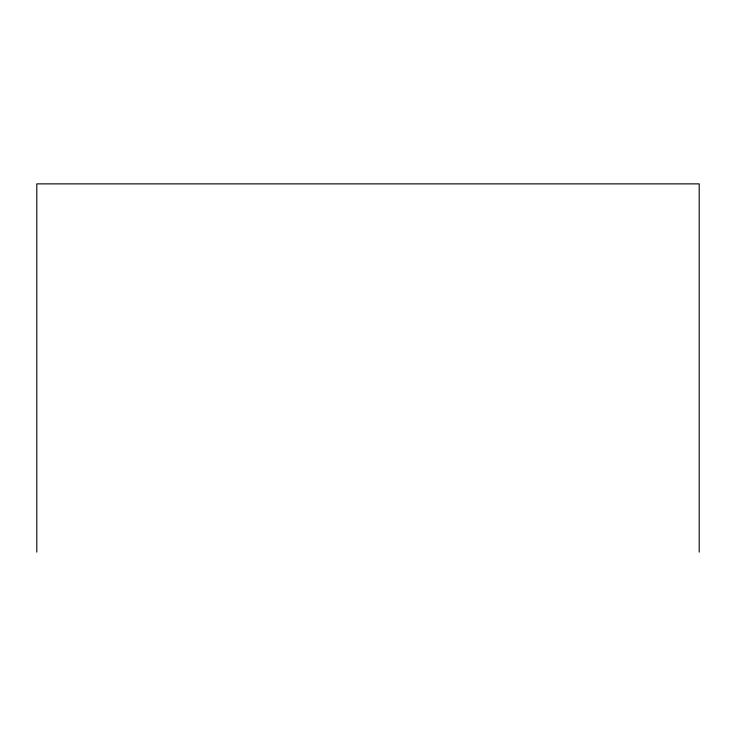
<?xml version="1.0" encoding="UTF-8"?>
<svg xmlns="http://www.w3.org/2000/svg" width="736" height="736" viewBox="0 0 736 736"><rect width="100%" height="100%" fill="white"/><g stroke="black" fill="none" stroke-linecap="round" stroke-linejoin="round"><path stroke-width="1.1" d="M699.2 552.129L699.2 183.871L36.8 183.871L36.8 552.129"/></g></svg>
